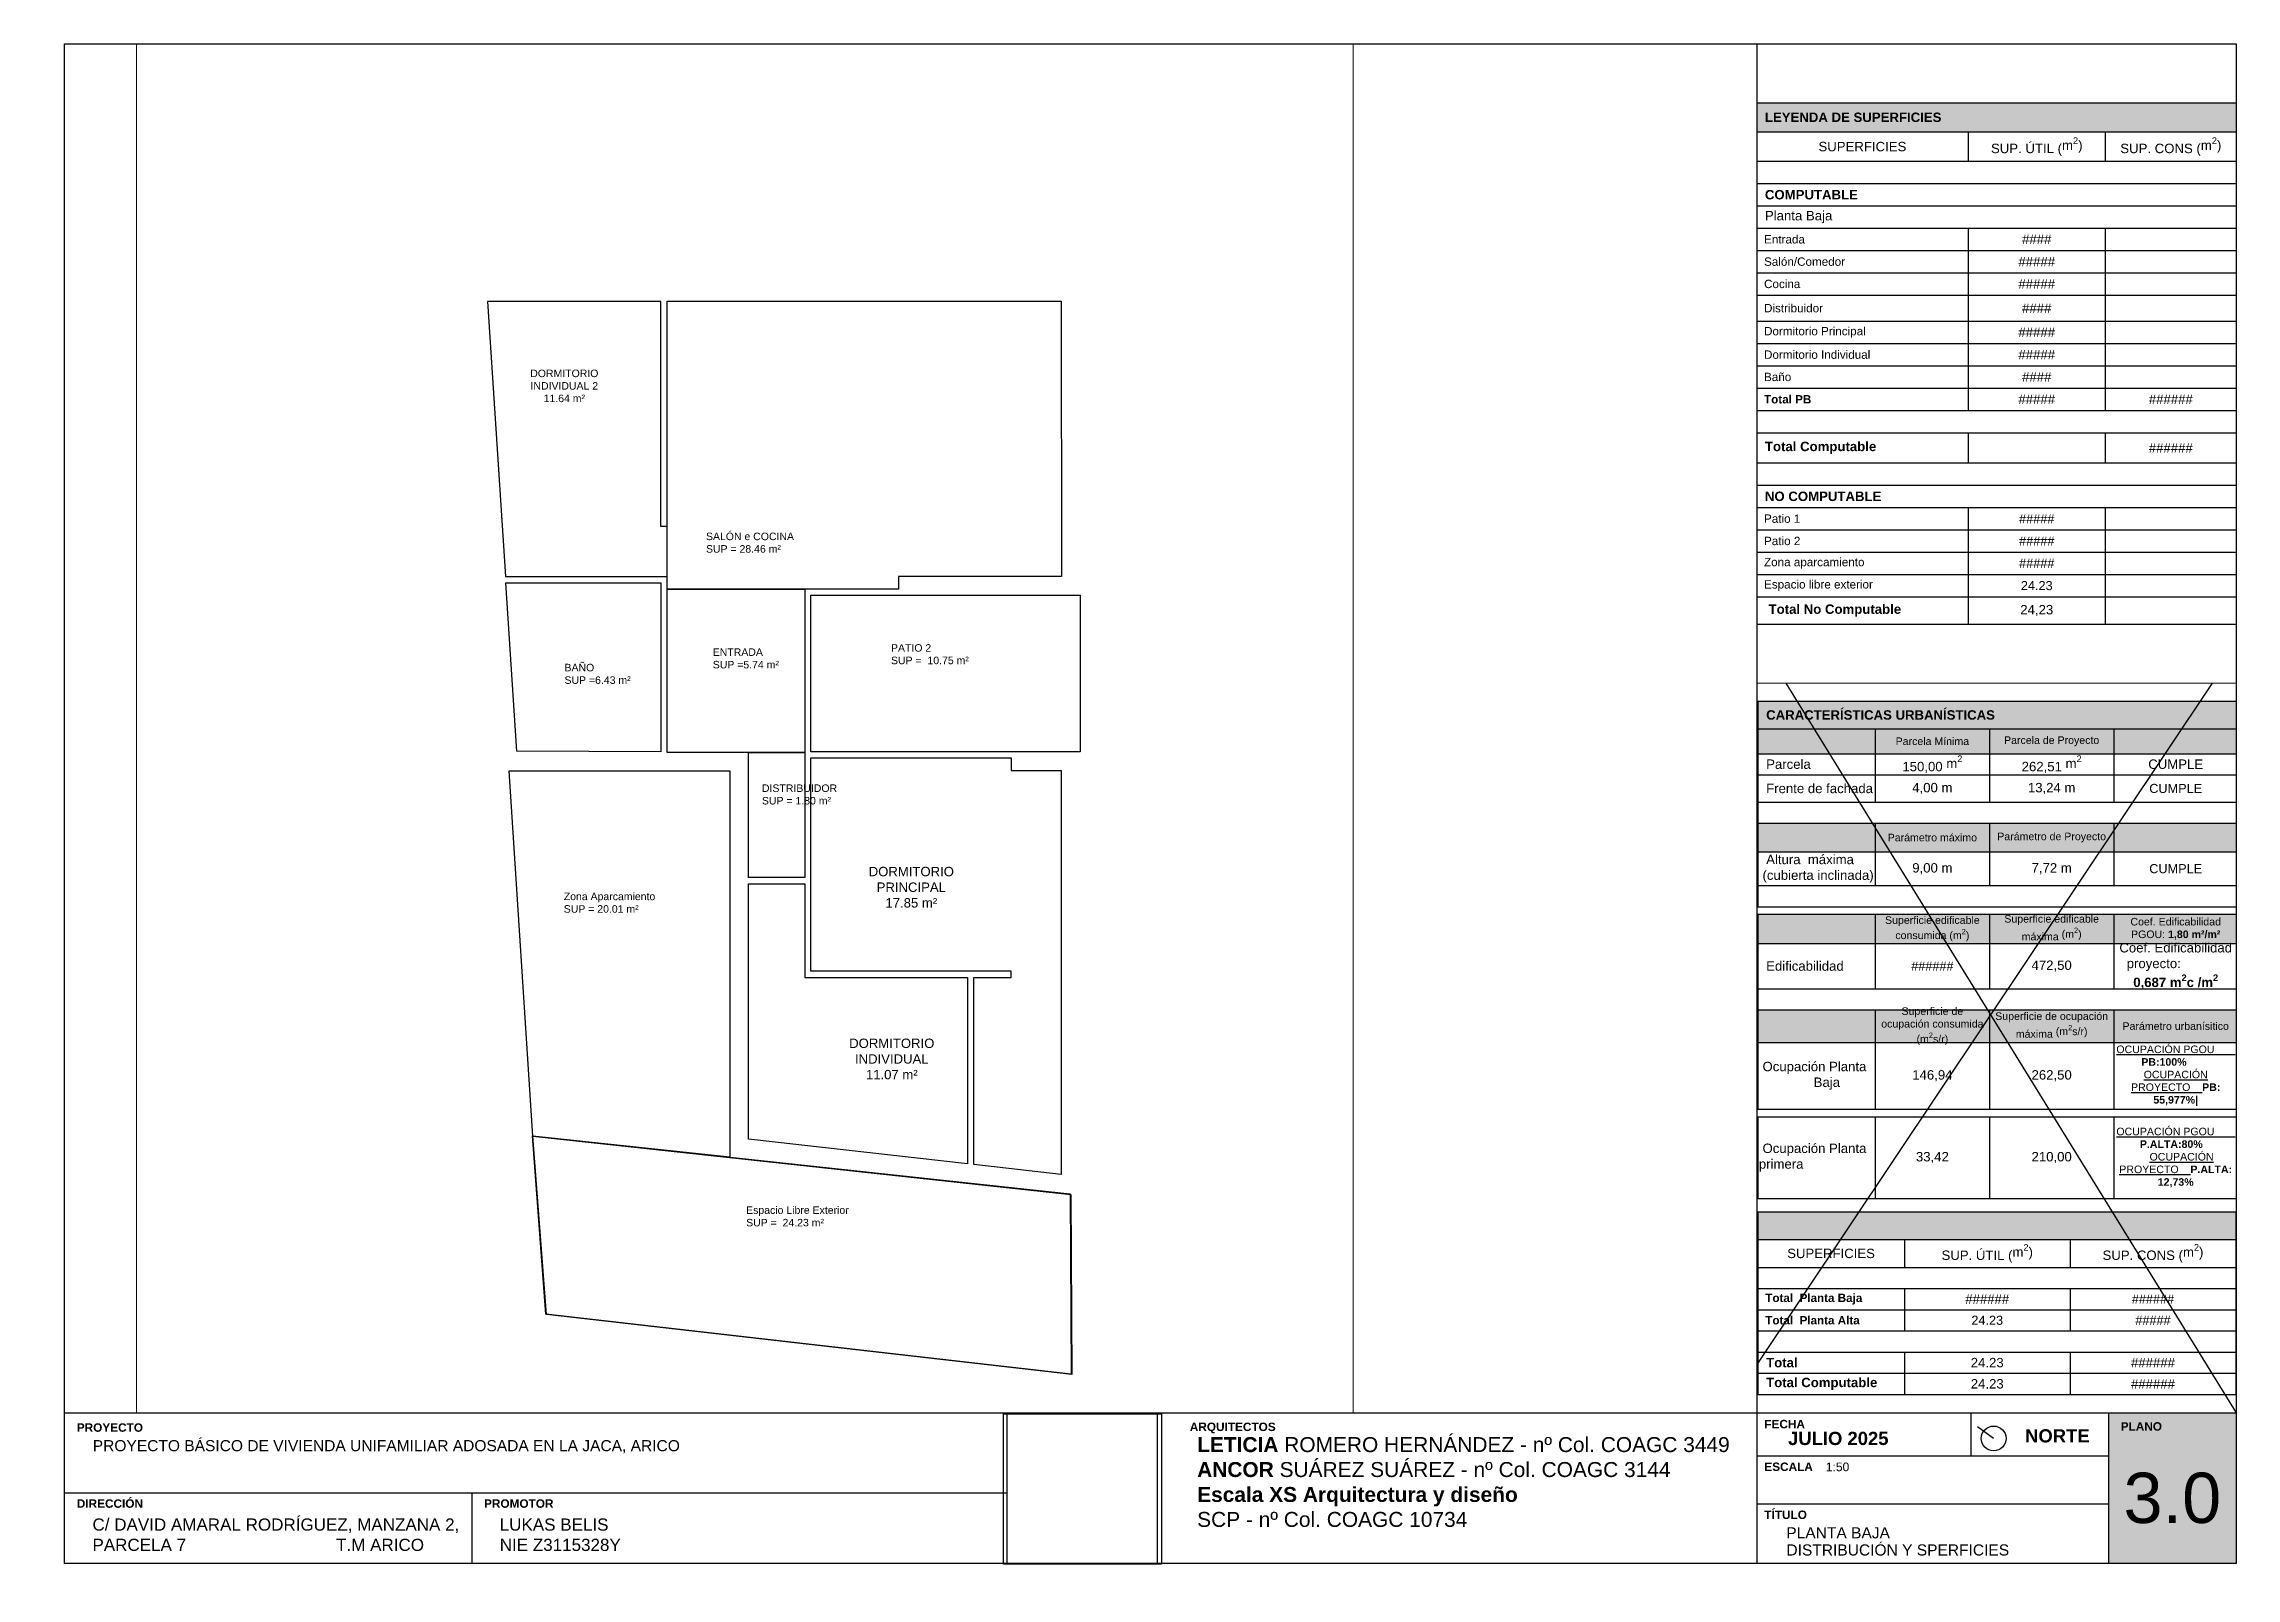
# Paper-space layout 'PB_SUP' of a CAD drawing. Header units: metres, sheet in millimetres. Extents: x 0 to 414, y 1 to 291.
# The model-space entities are those that its viewports show. They can reach past a viewport. Long polylines and large blocks are cut down to what shows.
import ezdxf
from ezdxf.enums import TextEntityAlignment as Align

# ---------------------------------------------------------------- set-up
doc = ezdxf.new("R2010")
doc.units = ezdxf.units.M
doc.header["$XCLIPFRAME"] = 2
doc.linetypes.add('CONTINUA', pattern=[0])
doc.layers.add('01Sup. útiles', color=3, linetype='Continuous', true_color=0x00ff00, plot=False)
for name, color, linetype in [('01Texto', 4, 'Continuous'), ('01Texto 2 - útiles', 220, 'Continuous'), ('04Presentacion', 7, 'Continuous'), ('04Ventana Presentación', 250, 'Continuous')]:
    doc.layers.add(name, color=color, linetype=linetype)
for name, color, linetype, true_color in [('04Ventanas presentación', 7, 'Continuous', 0xffffff), ('PDF2_Rellenos sólidos', 7, 'Continuous', 0xffffff), ('PDF_Rellenos sólidos', 7, 'Continuous', 0xffffff)]:
    doc.layers.add(name, color=color, linetype=linetype, true_color=true_color)
doc.styles.add('ARIAL', font='arial.ttf')
doc.styles.add('BankGothic', font='bgothl.ttf')
doc.styles.get("Standard").update_dxf_attribs({"font": 'arial.ttf'})
picture_1 = doc.add_image_def('image1.png', size_in_pixel=(401, 382))

# ---------------------------------------------------------------- blocks, each defined once
blk = doc.blocks.new('_caratula hostel')
at = {"layer": '04Presentacion', "ltscale": 0.1}
h = blk.add_hatch(color=252, dxfattribs=at)
h.dxf.hatch_style = 1
h.paths.add_polyline_path([(414.1749168296822, 32.601640524066), (390.0840465432291, 32.601640524066), (390.0840465432293, 4.212580727186718), (414.1749168296822, 4.212580727186718)])
for p, q in [((182.1665553406386, 4.212580727679719), (182.1665553406386, 32.60164052435364)), ((210.5556151117204, 4.212580727392008), (210.5556151117204, 32.60164052406594)), ((323.7607147602142, 4.212580727186718), (323.7607147602142, 32.60164052406597)), ((414.1749168296822, 27.15349867860901), (414.1749168296824, 27.15349867860906)), ((323.7607147602142, 15.46721632333608), (390.0840465432293, 15.46721632333608))]:
    blk.add_line(p, q, dxfattribs=at)
at = {"layer": '04Presentacion', "linetype": 'Continuous'}
blk.add_lwpolyline([(4.202156111771159, 4.212580727186718), (4.202156111771159, 291.1723210841374), (414.1749168296822, 291.1723210841374), (414.1749168296822, 4.212580727186718)], close=True, dxfattribs=at)
at = {"layer": '04Presentacion', "ltscale": 0.1}
for points in [[(414.1749168296822, 32.601640524066), (4.202156092971791, 32.60164052406587)], [(364.0722309973929, 32.60164052406599), (364.0722309973929, 24.53986588300006)], [(390.0840465432293, 32.601640524066), (390.0840465432293, 4.212580727186718)], [(323.7607147602142, 24.53986588300006), (390.0840465432291, 24.53986588300006)], [(4.202156111771159, 17.58935318729391), (182.1665553406386, 17.58935318729391)], [(81.09053294565432, 17.58935318729391), (81.09053294565432, 4.212580727186718)]]:
    blk.add_lwpolyline(points, dxfattribs=at)
at = {"layer": '04Presentacion', "attachment_point": 1, "style": 'BankGothic'}
for s, insert, char_height, width in [('{\\fArial|b1|i0|c0|p34;\\C8;PROYECTO}', (6.498056713914427, 30.69526151757721), 1.594487527470779, 92.2528338314138), ('{\\fArial|b1|i0|c0|p34;\\C8;ARQUITECTOS}', (216.6322591028146, 30.8279542040379), 1.594487527470779, 92.2528338314138), ('{\\fArial|b1|i0|c0|p34;\\C8;FECHA}', (325.0977942040066, 31.34927578360067), 1.594487527470779, 92.2528338314138), ('{\\fArial|b1|i0|c0|p34;JULIO 2025}', (329.5790971778827, 29.08832323191613), 2.491386761673093, 155.1989321101103), ('{\\fArial|b1|i0|c0|p34;NORTE}', (374.325707584106, 29.57366095026289), 2.491386761673093, 155.1989321101103), ('{\\fArial|b1|i0|c0|p34;\\C8;PLANO}', (392.3799471453726, 30.90591970770044), 1.594487527470779, 92.2528338314138), ('{\\fArial|b0|i0|c0|p34;PROYECTO BÁSICO DE VIVIENDA UNIFAMILIAR ADOSADA EN LA JACA, ARICO}', (9.516266306721352, 27.52649924525766), 2.1, 171.1158461030153), ('{\\fArial|b1|i0|c0|p34;LETICIA\\fArial|b0|i0|c0|p34; ROMERO HERNÁNDEZ - nº Col. COAGC 3449\\fArial|b1|i0|c0|p34;\\PANCOR\\fArial|b0|i0|c0|p34; SUÁREZ SUÁREZ - nº Col. COAGC 3144\\P\\fArial|b1|i0|c0|p34;Escala XS Arquitectura y diseño\\fArial|b0|i0|c0|p34; \\PSCP - nº Col. COAGC 10734}', (218.0161293021254, 28.0919758843009), 2.825079538880173, 102.7773827197645), ('{\\fArial|b1|i0|c0|p34;\\C8;ESCALA}', (325.0977942040067, 23.29308141823382), 1.594487527470779, 92.2528338314138), ('{\\fArial|b1|i0|c0|p34;\\C8;DIRECCIÓN}', (6.49805671391446, 16.34256872224), 1.594487527470779, 92.2528338314138), ('{\\fArial|b0|i0|c0|p34;C/ DAVID AMARAL RODRÍGUEZ, MANZANA 2, PARCELA 7^I^I^I^IT.M ARICO}', (9.454740801173294, 12.72818856944692), 2.299999999999999, 72.03325064714258), ('{\\fArial|b1|i0|c0|p34;\\C8;PROMOTOR}', (83.38643355931896, 16.34256872224), 1.594487527470779, 92.2528338314138), ('{\\fArial|b0|i0|c0|p34;LUKAS BELIS\\PNIE Z3115328Y}', (86.34311763505644, 12.72818856944684), 2.299999999999999, 72.03325064714258), ('{\\fArial|b1|i0|c0|p34;\\C8;TÍTULO}', (325.0977942040067, 14.22043185856983), 1.594487527470779, 92.2528338314138)]:
    blk.add_mtext(s, dxfattribs=dict(at, insert=insert, char_height=char_height, width=width))
at = {"layer": '04Presentacion', "color": 252, "true_color": 0x939598, "style": 'ARIAL'}
blk.add_attdef('ESCALA', (336.7008910053264, 21.65806785816321), '', height=1.631071039444062, dxfattribs=at)
at = {"layer": '04Presentacion', "style": 'ARIAL'}
blk.add_attdef('LAMINA', text='', height=9.5, dxfattribs=at).set_placement((402.1294816864557, 11.87564876727992), align=Align.CENTER)
for tag, p in [('PLANTA', (329.2484716826496, 8.968635962129621)), ('PLANO', (329.2669092576834, 5.732480974009376))]:
    blk.add_attdef(tag, p, '', height=2.1, dxfattribs=at)
at = {"layer": '04Presentacion', "color": 7, "true_color": 0xffffff}
image = blk.add_image(picture_1, insert=(181.4856726645263, 4.089110263256921), size_in_units=(29.801081095159347, 28.38905979638621), dxfattribs=at)
image.set_boundary_path([(-0.5, -0.5), (400.4999999999999, 381.5)])
image.dxf.clipping = 0
blk = doc.blocks.new('*T66')
at = {"layer": '01Texto', "color": 0, "linetype": 'ByBlock', "lineweight": -2, "transparency": 16777216}
for p, q in [((0, 0), (6.339627355456411, 0)), ((0, 0), (0, -2.715873925242775)), ((6.339627355456411, 0), (6.339627355456411, -2.715873925242775)), ((0, -0.3664084965758647), (6.339627355456411, -0.3664084965758647)), ((1.549928332582428, -0.3664084965758647), (1.549928332582428, -1.334990001808186)), ((3.063029542327733, -0.3664084965758647), (3.063029542327733, -1.334990001808186)), ((4.701328448892478, -0.3664084965758647), (4.701328448892478, -1.334990001808186)), ((0, -0.6941173446138507), (6.339627355456411, -0.6941173446138507)), ((0, -0.972910212049328), (6.339627355456411, -0.972910212049328)), ((0, -1.334990001808186), (6.339627355456411, -1.334990001808186)), ((0, -1.613782869243657), (6.339627355456411, -1.613782869243657)), ((1.549928332582428, -1.613782869243657), (1.549928332582428, -2.437081057807301)), ((3.063029542327733, -1.613782869243657), (3.063029542327733, -2.437081057807301)), ((4.701328448892478, -1.613782869243657), (4.701328448892478, -2.437081057807301)), ((0, -1.990433192987175), (6.339627355456411, -1.990433192987175)), ((0, -2.437081057807301), (6.339627355456411, -2.437081057807301)), ((0, -2.715873925242775), (6.339627355456411, -2.715873925242775)), ((0, -2.815873925242772), (6.339627355456411, -2.815873925242772)), ((0, -2.815873925242772), (0, -5.389612939232733)), ((1.549928332582428, -2.815873925242772), (1.549928332582428, -3.800349604686612)), ((3.063029542327733, -2.815873925242772), (3.063029542327733, -3.800349604686612)), ((4.701328448892478, -2.815873925242772), (4.701328448892478, -3.800349604686612)), ((6.339627355456411, -2.815873925242772), (6.339627355456411, -5.389612939232733)), ((0, -3.199881041075528), (6.339627355456411, -3.199881041075528)), ((0, -3.800349604686612), (6.339627355456411, -3.800349604686612)), ((0, -4.079142472122086), (6.339627355456411, -4.079142472122086)), ((1.549928332582428, -4.079142472122086), (1.549928332582428, -5.389612939232733)), ((3.063029542327733, -4.079142472122086), (3.063029542327733, -5.389612939232733)), ((4.701328448892478, -4.079142472122086), (4.701328448892478, -5.389612939232733)), ((0, -4.508607445297869), (6.339627355456411, -4.508607445297869)), ((0, -5.389612939232733), (6.339627355456411, -5.389612939232733)), ((0, -5.489612939232735), (6.339627355456411, -5.489612939232735)), ((0, -5.489612939232735), (0, -6.569860781047591)), ((1.549928332582428, -5.489612939232735), (1.549928332582428, -6.569860781047591)), ((3.063029542327733, -5.489612939232735), (3.063029542327733, -6.569860781047591)), ((4.701328448892478, -5.489612939232735), (4.701328448892478, -6.569860781047591)), ((6.339627355456411, -5.489612939232735), (6.339627355456411, -6.569860781047591)), ((0, -6.569860781047591), (6.339627355456411, -6.569860781047591))]:
    blk.add_line(p, q, dxfattribs=at)
at = {"layer": '01Texto', "color": 254, "true_color": 0xe8e8e8, "transparency": 16777216}
for points in [[(0, 0), (0, -0.3664084965758647), (6.339627355456411, 0), (6.339627355456411, -0.3664084965758647)], [(0, -0.3664084965758647), (0, -0.6941173446138507), (1.549928332582428, -0.3664084965758647), (1.549928332582428, -0.6941173446138507)], [(1.549928332582428, -0.3664084965758647), (1.549928332582428, -0.6941173446138507), (3.063029542327733, -0.3664084965758647), (3.063029542327733, -0.6941173446138507)], [(3.063029542327733, -0.3664084965758647), (3.063029542327733, -0.6941173446138507), (4.701328448892478, -0.3664084965758647), (4.701328448892478, -0.6941173446138507)], [(4.701328448892478, -0.3664084965758647), (4.701328448892478, -0.6941173446138507), (6.339627355456411, -0.3664084965758647), (6.339627355456411, -0.6941173446138507)], [(0, -1.613782869243657), (0, -1.990433192987175), (1.549928332582428, -1.613782869243657), (1.549928332582428, -1.990433192987175)], [(1.549928332582428, -1.613782869243657), (1.549928332582428, -1.990433192987175), (3.063029542327733, -1.613782869243657), (3.063029542327733, -1.990433192987175)], [(3.063029542327733, -1.613782869243657), (3.063029542327733, -1.990433192987175), (4.701328448892478, -1.613782869243657), (4.701328448892478, -1.990433192987175)], [(4.701328448892478, -1.613782869243657), (4.701328448892478, -1.990433192987175), (6.339627355456411, -1.613782869243657), (6.339627355456411, -1.990433192987175)], [(0, -2.815873925242772), (0, -3.199881041075528), (1.549928332582428, -2.815873925242772), (1.549928332582428, -3.199881041075528)], [(1.549928332582428, -2.815873925242772), (1.549928332582428, -3.199881041075528), (3.063029542327733, -2.815873925242772), (3.063029542327733, -3.199881041075528)], [(3.063029542327733, -2.815873925242772), (3.063029542327733, -3.199881041075528), (4.701328448892478, -2.815873925242772), (4.701328448892478, -3.199881041075528)], [(4.701328448892478, -2.815873925242772), (4.701328448892478, -3.199881041075528), (6.339627355456411, -2.815873925242772), (6.339627355456411, -3.199881041075528)], [(0, -4.079142472122086), (0, -4.508607445297869), (1.549928332582428, -4.079142472122086), (1.549928332582428, -4.508607445297869)], [(1.549928332582428, -4.079142472122086), (1.549928332582428, -4.508607445297869), (3.063029542327733, -4.079142472122086), (3.063029542327733, -4.508607445297869)], [(3.063029542327733, -4.079142472122086), (3.063029542327733, -4.508607445297869), (4.701328448892478, -4.079142472122086), (4.701328448892478, -4.508607445297869)], [(4.701328448892478, -4.079142472122086), (4.701328448892478, -4.508607445297869), (6.339627355456411, -4.079142472122086), (6.339627355456411, -4.508607445297869)]]:
    blk.add_solid(points, dxfattribs=at)
at = {"layer": '01Texto', "color": 0, "transparency": 16777216}
for s, insert, char_height, width, attachment_point in [('{\\fArial|b1|i0|c0|p34;\\C256;\\c0;  CARACTERÍSTICAS URBANÍSTICAS}', (0.0146387178632956, -0.1832042482879359), 0.1244, 6.310349919729822, 4), ('CUMPLE', (5.520477902174445, -0.8335137783315857), 0.1244, 1.609021470837345, 5), ('CUMPLE', (5.520477902174445, -1.153950106928753), 0.12, 1.609021470837345, 5), ('CUMPLE', (5.520477902174445, -2.21375712539724), 0.12, 1.609021470837345, 5), ('######', (2.306478937455082, -3.500115322881072), 0.12, 1.483823774018716, 5), ('{\\LOCUPACIÓN PGOU}               {\\fArial|b1|i0|c0|p34;  PB:100%                 \\fArial|b0|i0|c0|p34;\\LOCUPACIÓN PROYECTO\\fArial|b1|i0|c0|p34;\\l    PB: 55,977%| }', (5.520477902174445, -4.949110192265301), 0.1, 1.609021470837345, 5)]:
    blk.add_mtext(s, dxfattribs=dict(at, insert=insert, char_height=char_height, width=width, attachment_point=attachment_point))
at = {"layer": '01Texto', "color": 0, "transparency": 16777216, "style": 'ARIAL'}
for s, insert, char_height, width, attachment_point in [('Parcela Mínima ', (2.306478937455082, -0.5302629205948506), 0.1, 1.483823774018716, 5), ('\\A1;Parcela de Proyecto  ', (3.882178995610107, -0.5302629205948506), 0.1, 1.609021470838157, 5), ('  Parcela', (0.0146387178632956, -0.8335137783315857), 0.1244291018380003, 1.520650896855839, 4), ('150,00 {\\A1;m\\H0.7x;\\S2^ ;}', (2.306478937455082, -0.8335137783315857), 0.1244291018380003, 1.483823774018716, 5), ('262,51 {\\A1;m\\H0.7x;\\S2^ ;}', (3.882178995610107, -0.8335137783315857), 0.1244291018380003, 1.609021470838157, 5), ('  Frente de fachada', (0.0146387178632956, -1.153950106928753), 0.1244291018380003, 1.520650896855839, 4), ('4,00 m', (2.306478937455082, -1.153950106928753), 0.1244291018380003, 1.483823774018716, 5), ('13,24 m', (3.882178995610107, -1.153950106928753), 0.1244291018380003, 1.609021470838157, 5), ('Parámetro de Proyecto', (3.882178995610107, -1.802108031115416), 0.1, 1.609021470838157, 5), ('  Altura  máxima       (cubierta inclinada)', (0.0146387178632956, -2.21375712539724), 0.1244291018380003, 1.520650896855839, 4), ('Parámetro máximo', (2.306478937455082, -1.802108031115416), 0.1, 1.483823774018716, 5), ('9,00 m', (2.306478937455082, -2.21375712539724), 0.1244291018380003, 1.483823774018716, 5), ('7,72 m', (3.882178995610107, -2.21375712539724), 0.1244291018380003, 1.609021470838157, 5), ('\\A1;Superficie edificable consumida (m{\\H0.7x;\\S2^ ;})', (2.306478937455082, -3.007877483159152), 0.1, 1.483823774018716, 5), ('Superficie edificable máxima {\\A1;(m\\H0.7x;\\S2^ ;\\H1.42857x;)}', (3.882178995610107, -3.007877483159152), 0.1, 1.609021470838157, 5), ('Coef. Edificabilidad PGOU: {\\fArial|b1|i0|c0|p34;1,80 m²/m²}', (5.520477902174445, -3.007877483159152), 0.1, 1.609021470837345, 5), ('  Edificabilidad', (0.0146387178632956, -3.500115322881072), 0.1244291018380003, 1.520650896855839, 4), ('472,50', (3.882178995610107, -3.500115322881072), 0.1244291018380003, 1.609021470838157, 5), ('\\A1;Coef. Edificabilidad proyecto:             {\\fArial|b1|i0|c0|p34;0,687 m\\H0.7x;\\S2^ ;\\H1.42857x;c /m\\H0.7x;\\S2^ ;\\H1.42857x; }', (5.520477902174445, -3.500115322881072), 0.1244291018380003, 1.609021470837345, 5), ('Superficie de ocupación consumida {\\A1;(m\\H0.7x;\\S2^ ;\\H1.42857x;s/r)}', (2.306478937455082, -4.293874958709977), 0.1, 1.483823774018716, 5), ('Superficie de ocupación máxima {\\A1;(m\\H0.7x;\\S2^ ;\\H1.42857x;s/r\\H1x;)}', (3.882178995610107, -4.293874958709977), 0.1, 1.609021470838157, 5), ('Parámetro urbanísitico ', (5.520477902174445, -4.293874958709977), 0.1, 1.609021470837345, 5), (' Ocupación Planta                  Baja', (0.0146387178632956, -4.949110192265301), 0.1244291018380003, 1.520650896855839, 4), ('146,94', (2.306478937455082, -4.949110192265301), 0.1244291018380003, 1.483823774018716, 5), ('262,50', (3.882178995610107, -4.949110192265301), 0.1244291018380003, 1.609021470838157, 5), ('{\\LOCUPACIÓN PGOU}               {\\fArial|b1|i0|c0|p34;  P.ALTA:80%                 \\fArial|b0|i0|c0|p34;\\LOCUPACIÓN PROYECTO\\fArial|b1|i0|c0|p34;\\l    P.ALTA: 12,73% }', (5.520477902174445, -6.029736860140165), 0.1, 1.609021470837345, 5), (' Ocupación Planta   primera', (0.0146387178632956, -6.029736860140165), 0.1244291018380003, 1.520650896855839, 4), ('33,42', (2.306478937455082, -6.029736860140165), 0.1244291018380003, 1.483823774018716, 5), ('210,00', (3.882178995610107, -6.029736860140165), 0.1244291018380003, 1.609021470838157, 5)]:
    blk.add_mtext(s, dxfattribs=dict(at, insert=insert, char_height=char_height, width=width, attachment_point=attachment_point))
blk = doc.blocks.new('*T67')
at = {"layer": '01Texto', "color": 0, "linetype": 'ByBlock', "lineweight": -2, "transparency": 16777216}
for p, q in [((0, 0), (6.327395341091236, 0)), ((0, 0), (0, -6.877582819234117)), ((6.327395341091236, 0), (6.327395341091236, -6.877582819234117)), ((0, -0.3862492958614538), (6.327395341091236, -0.3862492958614538)), ((2.792680737692776, -0.3862492958614538), (2.792680737692776, -0.7724985917229077)), ((4.597024075460169, -0.3862492958614538), (4.597024075460169, -0.7724985917229077)), ((0, -0.7724985917229077), (6.327395341091236, -0.7724985917229077)), ((0, -1.06665074324372), (6.327395341091236, -1.06665074324372)), ((0, -1.360802894764532), (6.327395341091236, -1.360802894764532)), ((0, -1.654955046285344), (6.327395341091236, -1.654955046285344)), ((2.792680737692776, -1.654955046285344), (2.792680737692776, -4.057891908938476)), ((4.597024075460169, -1.654955046285344), (4.597024075460169, -4.057891908938476)), ((0, -1.949107197806142), (6.327395341091236, -1.949107197806142)), ((0, -2.24325934932694), (6.327395341091236, -2.24325934932694)), ((0, -2.537411500847738), (6.327395341091236, -2.537411500847738)), ((0, -2.881283302855287), (6.327395341091236, -2.881283302855287)), ((0, -3.175435454376085), (6.327395341091236, -3.175435454376085)), ((0, -3.469587605896883), (6.327395341091236, -3.469587605896883)), ((0, -3.763739757417681), (6.327395341091236, -3.763739757417681)), ((0, -4.057891908938476), (6.327395341091236, -4.057891908938476)), ((0, -4.35204406045927), (6.327395341091236, -4.35204406045927)), ((2.792680737692776, -4.35204406045927), (2.792680737692776, -4.74954449764597)), ((4.597024075460169, -4.35204406045927), (4.597024075460169, -4.74954449764597)), ((0, -4.74954449764597), (6.327395341091236, -4.74954449764597)), ((0, -5.043696649166765), (6.327395341091236, -5.043696649166765)), ((0, -5.337848800687559), (6.327395341091236, -5.337848800687559)), ((2.792680737692776, -5.337848800687559), (2.792680737692776, -6.877582819234117)), ((4.597024075460169, -5.337848800687559), (4.597024075460169, -6.877582819234117)), ((0, -5.632000952208354), (6.327395341091236, -5.632000952208354)), ((0, -5.926153103729149), (6.327395341091236, -5.926153103729149)), ((0, -6.220305255249943), (6.327395341091236, -6.220305255249943)), ((0, -6.514457406770738), (6.327395341091236, -6.514457406770738)), ((0, -6.877582819234117), (6.327395341091236, -6.877582819234117))]:
    blk.add_line(p, q, dxfattribs=at)
at = {"layer": '01Texto', "color": 254, "true_color": 0xe8e8e8, "transparency": 16777216}
blk.add_solid([(0, 0), (0, -0.3862492958614538), (6.327395341091232, 0), (6.327395341091232, -0.3862492958614538)], dxfattribs=at)
at = {"layer": '01Texto', "color": 0, "transparency": 16777216, "style": 'ARIAL'}
for s, insert, char_height, width, attachment_point in [('{\\fArial|b1|i0|c0|p34;  \\C256;\\c0;LEYENDA DE SUPERFICIES}', (0.0146387178632921, -0.1931246479307305), 0.1244291018380003, 6.298117905364644, 4), ('SUPERFICIES', (1.396340368846381, -0.5793739437921773), 0.1244291018380003, 2.763403301966187, 5), ('SUP. ÚTIL ({\\A1;m\\H0.7x;\\S2^ ;\\H1.42857x;)}', (3.694852406576472, -0.5793739437921773), 0.1244291018380003, 1.775065902040801, 5), ('SUP. CONS ({\\A1;m\\H0.7x;\\S2^ ;\\H1.42857x;)}', (5.4622097082757, -0.5793739437921773), 0.1244291018380003, 1.701093829904479, 5), ('{\\fArial|b1|i0|c0|p34;  COMPUTABLE}', (0.0146387178632921, -1.213726819004122), 0.1244291018380003, 6.298117905364644, 4), ('  Planta Baja', (0.0146387178632921, -1.507878970524934), 0.1244291018380003, 6.298117905364644, 4), ('  Entrada', (0.0146387178632921, -1.80203112204574), 0.11, 2.763403301966187, 4), ('####', (3.694852406576472, -1.80203112204574), 0.1244291018380003, 1.775065902040801, 5), ('  Salón/Comedor', (0.0146387178632921, -2.096183273566538), 0.11, 2.763403301966187, 4), ('#####', (3.694852406576472, -2.096183273566538), 0.1244291018380003, 1.775065902040801, 5), ('  Cocina', (0.0146387178632921, -2.390335425087336), 0.11, 2.763403301966187, 4), ('#####', (3.694852406576472, -2.390335425087336), 0.1244291018380003, 1.775065902040801, 5), ('  Distribuidor', (0.0146387178632921, -2.709347401851509), 0.11, 2.763403301966187, 4), ('####', (3.694852406576472, -2.709347401851509), 0.1244291018380003, 1.775065902040801, 5), ('  Dormitorio Principal ', (0.0146387178632921, -3.028359378615682), 0.11, 2.763403301966187, 4), ('#####', (3.694852406576472, -3.028359378615682), 0.1244291018380003, 1.775065902040801, 5), ('  Dormitorio Individual ', (0.0146387178632921, -3.32251153013648), 0.11, 2.763403301966187, 4), ('#####', (3.694852406576472, -3.32251153013648), 0.1244291018380003, 1.775065902040801, 5), ('  Baño ', (0.0146387178632921, -3.616663681657279), 0.11, 2.763403301966187, 4), ('####', (3.694852406576472, -3.616663681657279), 0.1244291018380003, 1.775065902040801, 5), ('{\\fArial|b1|i0|c0|p34;  Total PB  }', (0.0146387178632921, -3.910815833178077), 0.11, 2.763403301966187, 4), ('#####', (3.694852406576472, -3.910815833178077), 0.1244291018380003, 1.775065902040801, 5), ('######', (5.4622097082757, -3.910815833178077), 0.1244291018380003, 1.701093829904479, 5), ('{\\fArial|b1|i0|c0|p34;  Total Computable}', (0.0146387178632921, -4.550794279052624), 0.1244291018380003, 2.763403301966187, 4), ('######', (5.4622097082757, -4.550794279052624), 0.1244291018380003, 1.701093829904479, 5), ('{\\fArial|b1|i0|c0|p34;  NO COMPUTABLE}', (0.0146387178632921, -5.190772724927164), 0.1244291018380003, 6.298117905364644, 4), ('  Patio 1', (0.0146387178632921, -5.484924876447959), 0.11, 2.763403301966187, 4), ('  Patio 2', (0.0146387178632921, -5.779077027968753), 0.11, 2.763403301966187, 4), ('  Zona aparcamiento', (0.0146387178632921, -6.073229179489548), 0.11, 2.763403301966187, 4), ('  Espacio libre exterior', (0.0146387178632921, -6.367381331010342), 0.11, 2.763403301966187, 4), ('   {\\fArial|b1|i0|c0|p34;Total No Computable}', (0.0146387178632921, -6.696020113002429), 0.1244291018380003, 2.763403301966187, 4), ('24,23', (3.694852406576472, -6.696020113002429), 0.1244291018380003, 1.775065902040801, 5)]:
    blk.add_mtext(s, dxfattribs=dict(at, insert=insert, char_height=char_height, width=width, attachment_point=attachment_point))
at = {"layer": '01Texto', "color": 0, "transparency": 16777216, "char_height": 0.12, "width": 1.775065902040801, "attachment_point": 5}
for s, insert in [('#####', (3.694852406576472, -5.484924876447959)), ('#####', (3.694852406576472, -5.779077027968753)), ('#####', (3.694852406576472, -6.073229179489548)), ('24.23', (3.694852406576472, -6.367381331010342))]:
    blk.add_mtext(s, dxfattribs=dict(at, insert=insert))
blk = doc.blocks.new('*T68')
at = {"layer": '01Texto', "color": 0, "linetype": 'ByBlock', "lineweight": -2, "transparency": 16777216}
for p, q in [((0, 0), (6.315041058179613, 0)), ((0, 0), (0, -2.413939179400784)), ((6.315041058179613, 0), (6.315041058179613, -2.413939179400784)), ((0, -0.3674541192803886), (6.315041058179613, -0.3674541192803886)), ((1.93648482879993, -0.3674541192803886), (1.93648482879993, -0.7349082385607772)), ((4.125762943490176, -0.3674541192803886), (4.125762943490176, -0.7349082385607772)), ((0, -0.7349082385607772), (6.315041058179613, -0.7349082385607772)), ((0, -1.014746728700785), (6.315041058179613, -1.014746728700785)), ((1.93648482879993, -1.014746728700785), (1.93648482879993, -1.574423708980773)), ((4.125762943490176, -1.014746728700785), (4.125762943490176, -1.574423708980773)), ((0, -1.294585218840779), (6.315041058179613, -1.294585218840779)), ((0, -1.574423708980773), (6.315041058179613, -1.574423708980773)), ((0, -1.854262199120782), (6.315041058179613, -1.854262199120782)), ((1.93648482879993, -1.854262199120782), (1.93648482879993, -2.413939179400784)), ((4.125762943490176, -1.854262199120782), (4.125762943490176, -2.413939179400784)), ((0, -2.13410068926079), (6.315041058179613, -2.13410068926079)), ((0, -2.413939179400784), (6.315041058179613, -2.413939179400784))]:
    blk.add_line(p, q, dxfattribs=at)
at = {"layer": '01Texto', "color": 254, "true_color": 0xe8e8e8, "transparency": 16777216}
blk.add_solid([(0, 0), (0, -0.3674541192803886), (6.315041058179613, 0), (6.315041058179613, -0.3674541192803886)], dxfattribs=at)
at = {"layer": '01Texto', "color": 0, "transparency": 16777216, "style": 'ARIAL'}
for s, insert, char_height, width, attachment_point in [('SUPERFICIES', (0.9682424143999668, -0.5511811789205865), 0.1244291018380003, 1.907207393073342, 5), ('SUP. ÚTIL ({\\A1;m\\H0.7x;\\S2^ ;\\H1.42857x;)}', (3.031123886145056, -0.5511811789205865), 0.1244291018380003, 2.16000067896366, 5), ('SUP. CONS ({\\A1;m\\H0.7x;\\S2^ ;\\H1.42857x;)}', (5.220402000834894, -0.5511811789205865), 0.1244291018380003, 2.160000678962847, 5), ('{\\fArial|b1|i0|c0|p34;  Total  Planta Baja}', (0.0146387178632956, -1.154665973770782), 0.11, 1.907207393073342, 4), ('{\\fArial|b1|i0|c0|p34;  Total  Planta Alta}', (0.0146387178632956, -1.434504463910776), 0.11, 1.907207393073342, 4), (' {\\fArial|b1|i0|c0|p34; Total   }', (0.0146387178632956, -1.994181444190786), 0.1244291018380003, 1.907207393073342, 4), ('{\\fArial|b1|i0|c0|p34;  Total Computable}', (0.0146387178632956, -2.274019934330787), 0.1244291018380003, 1.907207393073342, 4)]:
    blk.add_mtext(s, dxfattribs=dict(at, insert=insert, char_height=char_height, width=width, attachment_point=attachment_point))
at = {"layer": '01Texto', "color": 0, "transparency": 16777216, "attachment_point": 5}
for s, insert, char_height, width in [('######', (3.031123886145056, -1.154665973770782), 0.1244, 2.16000067896366), ('######', (5.220402000834894, -1.154665973770782), 0.12, 2.160000678962847), ('24.23', (3.031123886145056, -1.434504463910776), 0.12, 2.16000067896366), ('#####', (5.220402000834894, -1.434504463910776), 0.12, 2.160000678962847), ('24.23', (3.031123886145056, -1.994181444190786), 0.1244, 2.16000067896366), ('######', (5.220402000834894, -1.994181444190786), 0.1244, 2.160000678962847), ('24.23', (3.031123886145056, -2.274019934330787), 0.1244, 2.16000067896366), ('######', (5.220402000834894, -2.274019934330787), 0.1244, 2.160000678962847)]:
    blk.add_mtext(s, dxfattribs=dict(at, insert=insert, char_height=char_height, width=width))
blk = doc.blocks.new('*T862')
at = {"layer": '01Texto', "color": 0, "linetype": 'ByBlock', "lineweight": -2, "transparency": 16777216}
for p, q in [((0, 0), (6.339627355456411, 0)), ((0, 0), (0, -2.57373901398996)), ((1.549928332582428, 0), (1.549928332582428, -0.9844756794438396)), ((3.063029542327733, 0), (3.063029542327733, -0.9844756794438396)), ((4.701328448892478, 0), (4.701328448892478, -0.9844756794438396)), ((6.339627355456411, 0), (6.339627355456411, -2.57373901398996)), ((0, -0.3840071158327554), (6.339627355456411, -0.3840071158327554)), ((0, -0.9844756794438396), (6.339627355456411, -0.9844756794438396)), ((0, -1.263268546879313), (6.339627355456411, -1.263268546879313)), ((1.549928332582428, -1.263268546879313), (1.549928332582428, -2.57373901398996)), ((3.063029542327733, -1.263268546879313), (3.063029542327733, -2.57373901398996)), ((4.701328448892478, -1.263268546879313), (4.701328448892478, -2.57373901398996)), ((0, -1.692733520055096), (6.339627355456411, -1.692733520055096)), ((0, -2.57373901398996), (6.339627355456411, -2.57373901398996))]:
    blk.add_line(p, q, dxfattribs=at)
at = {"layer": '01Texto', "color": 254, "true_color": 0xe8e8e8, "transparency": 16777216}
for points in [[(0, 0), (0, -0.3840071158327554), (1.549928332582428, 0), (1.549928332582428, -0.3840071158327554)], [(1.549928332582428, 0), (1.549928332582428, -0.3840071158327554), (3.063029542327733, 0), (3.063029542327733, -0.3840071158327554)], [(3.063029542327733, 0), (3.063029542327733, -0.3840071158327554), (4.701328448892478, 0), (4.701328448892478, -0.3840071158327554)], [(4.701328448892478, 0), (4.701328448892478, -0.3840071158327554), (6.339627355456411, 0), (6.339627355456411, -0.3840071158327554)], [(0, -1.263268546879313), (0, -1.692733520055096), (1.549928332582428, -1.263268546879313), (1.549928332582428, -1.692733520055096)], [(1.549928332582428, -1.263268546879313), (1.549928332582428, -1.692733520055096), (3.063029542327733, -1.263268546879313), (3.063029542327733, -1.692733520055096)], [(3.063029542327733, -1.263268546879313), (3.063029542327733, -1.692733520055096), (4.701328448892478, -1.263268546879313), (4.701328448892478, -1.692733520055096)], [(4.701328448892478, -1.263268546879313), (4.701328448892478, -1.692733520055096), (6.339627355456411, -1.263268546879313), (6.339627355456411, -1.692733520055096)]]:
    blk.add_solid(points, dxfattribs=at)
at = {"layer": '01Texto', "color": 0, "transparency": 16777216, "style": 'ARIAL'}
for s, insert, char_height, width, attachment_point in [('\\A1;Superficie edificable consumida (m{\\H0.7x;\\S2^ ;})', (2.306478937455082, -0.1920035579163794), 0.1, 1.483823774018716, 5), ('Superficie edificable máxima {\\A1;(m\\H0.7x;\\S2^ ;\\H1.42857x;)}', (3.882178995610107, -0.1920035579163794), 0.1, 1.609021470838157, 5), ('Coef. Edificabilidad PGOU: {\\fArial|b1|i0|c0|p34;1,80 m²/m²}', (5.520477902174445, -0.1920035579163794), 0.1, 1.609021470837345, 5), ('\\A1;Coef. Edificabilidad proyecto:             {\\fArial|b1|i0|c0|p34;0,687 m\\H0.7x;\\S2^ ;\\H1.42857x;c /m\\H0.7x;\\S2^ ;\\H1.42857x; }', (5.520477902174445, -0.6842413976382993), 0.1244291018380003, 1.609021470837345, 5), ('  Edificabilidad', (0.0146387178632956, -0.6842413976382993), 0.1244291018380003, 1.520650896855839, 4), ('472,50', (3.882178995610107, -0.6842413976382993), 0.1244291018380003, 1.609021470838157, 5), ('Superficie de ocupación consumida {\\A1;(m\\H0.7x;\\S2^ ;\\H1.42857x;s/r)}', (2.306478937455082, -1.478001033467208), 0.1, 1.483823774018716, 5), ('Superficie de ocupación máxima {\\A1;(m\\H0.7x;\\S2^ ;\\H1.42857x;s/r\\H1x;)}', (3.882178995610107, -1.478001033467208), 0.1, 1.609021470838157, 5), ('Parámetro urbanísitico ', (5.520477902174445, -1.478001033467208), 0.1, 1.609021470837345, 5), (' Ocupación Planta                  Baja', (0.0146387178632956, -2.133236267022532), 0.1244291018380003, 1.520650896855839, 4), ('146,94', (2.306478937455082, -2.133236267022532), 0.1244291018380003, 1.483823774018716, 5), ('262,50', (3.882178995610107, -2.133236267022532), 0.1244291018380003, 1.609021470838157, 5)]:
    blk.add_mtext(s, dxfattribs=dict(at, insert=insert, char_height=char_height, width=width, attachment_point=attachment_point))
at = {"layer": '01Texto', "color": 0, "transparency": 16777216, "attachment_point": 5}
for s, insert, char_height, width in [('######', (2.306478937455082, -0.6842413976382993), 0.12, 1.483823774018716), ('{\\LOCUPACIÓN PGOU}               {\\fArial|b1|i0|c0|p34;  PB:100%                 \\fArial|b0|i0|c0|p34;\\LOCUPACIÓN PROYECTO\\fArial|b1|i0|c0|p34;\\l    PB: 55,977%| }', (5.520477902174445, -2.133236267022532), 0.1, 1.609021470837345)]:
    blk.add_mtext(s, dxfattribs=dict(at, insert=insert, char_height=char_height, width=width))
blk = doc.blocks.new('*T863')
at = {"layer": '01Texto', "color": 0, "linetype": 'ByBlock', "lineweight": -2, "transparency": 16777216}
for p, q in [((0, 0), (6.339627355456411, 0)), ((0, 0), (0, -1.080247841814856)), ((1.549928332582428, 0), (1.549928332582428, -1.080247841814856)), ((3.063029542327733, 0), (3.063029542327733, -1.080247841814856)), ((4.701328448892478, 0), (4.701328448892478, -1.080247841814856)), ((6.339627355456411, 0), (6.339627355456411, -1.080247841814856)), ((0, -1.080247841814856), (6.339627355456411, -1.080247841814856))]:
    blk.add_line(p, q, dxfattribs=at)
at = {"layer": '01Texto', "color": 0, "transparency": 16777216, "style": 'ARIAL'}
for s, insert, char_height, width, attachment_point in [('{\\LOCUPACIÓN PGOU}               {\\fArial|b1|i0|c0|p34;  P.ALTA:80%                 \\fArial|b0|i0|c0|p34;\\LOCUPACIÓN PROYECTO\\fArial|b1|i0|c0|p34;\\l    P.ALTA: 12,73% }', (5.520477902174445, -0.5401239209074298), 0.1, 1.609021470837345, 5), (' Ocupación Planta   primera', (0.0146387178632956, -0.5401239209074298), 0.1244291018380003, 1.520650896855839, 4), ('33,42', (2.306478937455082, -0.5401239209074298), 0.1244291018380003, 1.483823774018716, 5), ('210,00', (3.882178995610107, -0.5401239209074298), 0.1244291018380003, 1.609021470838157, 5)]:
    blk.add_mtext(s, dxfattribs=dict(at, insert=insert, char_height=char_height, width=width, attachment_point=attachment_point))

msp = doc.modelspace()

# ---------------------------------------------------------------- linework, layer by layer
at = {"layer": '01Sup. útiles'}
for p, q in [((-30.04638110169208, 34.44078218278355), (-23.15784936889349, 23.2798007311103)), ((-30.49776521355943, 23.35826128383997), (-23.15784936889349, 34.34270701931609))]:
    msp.add_line(p, q, dxfattribs=at)
for points in [[(90.21198341166877, 59.74523301411675), (87.44118321842194, 59.74468102670813), (87.72870671586335, 55.34547953798993), (90.31307200967719, 55.3462658004299), (90.31282862534073, 56.14624555301434), (90.21198338597429, 56.14625057634255), (90.21198332758769, 56.44614582627976), (90.21140233119282, 56.44751171226717)], [(90.31282859964637, 59.74541688552758), (96.61178762274204, 59.74541631929422), (96.61336587583031, 55.34637695061677), (94.0102817372769, 55.34637695061677), (94.0102817372769, 55.14612233057182), (92.5112551418138, 55.14485222021214), (90.3126988118716, 55.14627901641823)], [(90.21198336815515, 52.54611452261882), (87.911024923512, 52.55771313615143), (87.73360588614123, 55.2437355885922), (90.21198336815515, 55.2437355885922)], [(90.31216250982521, 55.14627936446196), (92.51043851634716, 55.14627936446196), (92.51043851634716, 52.53611452261883), (90.31216250982521, 52.53611452261883)], [(92.61044799750726, 55.04620257639577), (96.91179899111029, 55.04620257639577), (96.91179899111029, 52.54609590116264), (92.61044799750726, 52.54609590116264)], [(91.61240076715063, 52.53611452261883), (92.51125882216223, 52.53611452261883), (92.51125882216223, 50.53451500060321), (91.61240076715063, 50.53451500060321)], [(92.61043695579036, 52.44609097469107), (95.81182212517257, 52.44609097469107), (95.81183607134443, 52.2460944797951), (96.6117939596456, 52.24609508352394), (96.61179883162487, 45.79058410469203), (95.21179891189303, 45.94817071016307), (95.21482889545535, 48.93823352466547), (95.81182212517257, 48.93823352466547), (95.81182212517302, 49.03825788596854), (92.61043695579036, 49.03825788596854)], [(91.31277038790216, 46.06345159617141), (88.16326992833189, 46.40062287224743), (87.78904502796303, 52.23961341494244), (91.31277038790216, 52.23960159890636)], [(95.111798911893, 45.95948223827718), (91.61315908775379, 46.3549023471581), (91.61265859759641, 50.43449064023199), (92.51125882216223, 50.43449063930045), (92.51147043198631, 48.93786586066584), (95.111798911893, 48.93823352466545)]]:
    msp.add_lwpolyline(points, close=True, dxfattribs=at)
for points in [[(88.16287299428825, 46.40669383337985), (96.75389170471335, 45.47699259344725), (96.76970599862436, 42.5986999443853), (88.37435513555133, 43.55474619111871), (88.16287299428825, 46.40669383337985)], [(88.1633609408395, 46.40061312885994), (96.76179888145856, 45.47141267004976), (96.7776131753696, 42.59312002098779), (88.38226231229652, 43.54916626772119), (88.1633609408395, 46.40061312885994)]]:
    msp.add_lwpolyline(points, dxfattribs=at)

# ---------------------------------------------------------------- block references
for name, p in [('*T67', (-37.46184896788191, 35.90709181169557)), ('*T66', (-29.78419955460509, 33.18092639739453)), ('*T862', (-29.78419955460509, 30.36505247215176)), ('*T863', (-29.78419955460509, 27.69131345816179)), ('*T68', (-29.78419955460509, 26.43587712675522))]:
    msp.add_blockref(name, p)

# ---------------------------------------------------------------- texts
at = {"layer": '01Texto 2 - útiles', "insert": (87.89950292105931, 58.65404032080134), "char_height": 0.12, "attachment_point": 1}
msp.add_mtext_dynamic_manual_height_columns('\\pxqc;DORMITORIO INDIVIDUAL 2  \\P11.64 m²', width=1.538473462683214, gutter_width=1, heights=[0], dxfattribs=at)
at = {"layer": '01Texto 2 - útiles', "char_height": 0.12, "width": 1.939179729262673, "attachment_point": 1}
for s, insert in [('SALÓN e COCINA \\PSUP = 28.46 m²', (90.93329731469129, 56.04806890107385)), ('ENTRADA\\PSUP =5.74 m²', (91.04126472224534, 54.19829787057809)), ('PATIO 2 \\PSUP =  10.75 m²', (93.89001789400317, 54.2654196764608)), ('BAÑO \\PSUP =6.43 m²', (88.67179872052492, 53.95119418325531)), ('Zona Aparcamiento \\PSUP = 20.01 m²', (88.65988821456374, 50.2935776630794)), ('Espacio Libre Exterior  \\PSUP =  24.23 m²', (91.57439382617046, 45.27920003995025))]:
    msp.add_mtext(s, dxfattribs=dict(at, insert=insert))
at = {"layer": '01Texto 2 - útiles', "insert": (91.82729364755659, 52.02340647266142), "char_height": 0.12, "width": 1.939179729262673, "attachment_point": 1, "rotation": 0.00015199571752274343}
msp.add_mtext('DISTRIBUIDOR\\PSUP = 1.80 m²', dxfattribs=at)
at = {"layer": '01Texto 2 - útiles', "linetype": 'ByBlock', "char_height": 0.15, "attachment_point": 1}
for s, insert in [('\\pxqc;DORMITORIO PRINCIPAL \\P17.85 m²', (93.57424513331028, 50.70596463367731)), ('\\pxqc;DORMITORIO INDIVIDUAL \\P11.07 m²', (93.26199765931477, 47.96064278715387))]:
    msp.add_mtext_dynamic_manual_height_columns(s, width=1.280744581443286, gutter_width=1, heights=[0], dxfattribs=dict(at, insert=insert))

psp = doc.layouts.new('PB_SUP')

# ---------------------------------------------------------------- hatches: boundary and pattern name
at = {"layer": 'PDF2_Rellenos sólidos', "transparency": 33554559}
h = psp.add_hatch(color=256, dxfattribs=at)
h.paths.add_polyline_path([(0.2777777777777778, 1.902777777777777), (16.20833333333333, 1.902777777777777)], flags=0)
h.paths.add_polyline_path([(16.20833333333333, 1.902777777777777), (16.20833333333333, 11.41666666666666)], flags=0)
h.paths.add_polyline_path([(16.20833333333333, 11.41666666666666), (0.2777777777777778, 11.41666666666666)], flags=0)
h.paths.add_polyline_path([(0.2777777777777778, 11.41666666666666), (0.2777777777777778, 1.902777777777777)], flags=0)
h = psp.add_hatch(color=256, dxfattribs=at)
h.paths.add_polyline_path([(0.2777777777777778, 1.458333333333333), (16.20833333333333, 1.458333333333333)], flags=0)
h.paths.add_polyline_path([(16.20833333333333, 1.458333333333333), (16.20833333333333, 1.73611111111111)], flags=0)
h.paths.add_polyline_path([(16.20833333333333, 1.73611111111111), (0.2777777777777778, 1.73611111111111)], flags=0)
h.paths.add_polyline_path([(0.2777777777777778, 1.73611111111111), (0.2777777777777778, 1.458333333333333)], flags=0)
at = {"layer": 'PDF_Rellenos sólidos', "linetype": 'CONTINUA', "transparency": 33554559}
h = psp.add_hatch(color=256, dxfattribs=at)
h.paths.add_polyline_path([(0.4305555555555556, 2.069444444444444), (11.18055555555555, 2.069444444444444)], flags=0)
h.paths.add_polyline_path([(11.18055555555555, 2.069444444444444), (11.18055555555555, 16.04166666666666)], flags=0)
h.paths.add_polyline_path([(11.18055555555555, 16.04166666666666), (0.4305555555555556, 16.04166666666666)], flags=0)
h.paths.add_polyline_path([(0.4305555555555556, 16.04166666666666), (0.4305555555555556, 2.069444444444444)], flags=0)
h = psp.add_hatch(color=256, dxfattribs=at)
h.paths.add_polyline_path([(0.4305555555555556, 1.583333333333333), (11.15277777777778, 1.583333333333333)], flags=0)
h.paths.add_polyline_path([(11.15277777777778, 1.583333333333333), (11.15277777777778, 1.86111111111111)], flags=0)
h.paths.add_polyline_path([(11.15277777777778, 1.86111111111111), (0.4305555555555556, 1.86111111111111)], flags=0)
h.paths.add_polyline_path([(0.4305555555555556, 1.86111111111111), (0.4305555555555556, 1.583333333333333)], flags=0)

# ---------------------------------------------------------------- linework, layer by layer
at = {"layer": '04Presentacion'}
psp.add_lwpolyline([(323.7607147602142, 32.60164052406597), (323.7607147602142, 291.1723210841374)], dxfattribs=at)
at = {"layer": '04Ventana Presentación', "lineweight": 30, "ltscale": 0.2}
psp.add_lwpolyline([(368.3891347685334, 27.84238999667866), (365.3174291848802, 30.01782339467093)], dxfattribs=at)
at = {"layer": '04Ventana Presentación'}
psp.add_circle((368.3891347685334, 27.84238999667866), 2.334761433964002, dxfattribs=at).dxf.unprotected_set("ltscale", 0)

# ---------------------------------------------------------------- block references
at = {"layer": '04Ventana Presentación', "color": 7, "true_color": 0xffffff}
psp.add_blockref('_caratula hostel', (0, 0), dxfattribs=at).add_auto_attribs({'ESCALA': '1:50', 'LAMINA': '3.0', 'PLANTA': 'PLANTA BAJA', 'PLANO': 'DISTRIBUCIÓN Y SPERFICIES'})

# ---------------------------------------------------------------- viewports
at = {"layer": '04Ventana Presentación', "color": 7, "true_color": 0xffffff, "view_target_point": (-42.78126917769927, -19.69560277169435)}
psp.add_viewport(center=(132.6168706048156, 161.8869808041017), size=(229.7261046561398, 258.5706805600715), view_center_point=(134.3347347894543, 72.61253338755137), view_height=21.88867552085185, status=4, dxfattribs=at)
at = {"layer": '04Ventanas presentación', "color": 7, "true_color": 0xffffff}
psp.add_viewport(center=(368.9678157949483, 230.8114434393438), size=(90.41420206946805, 120.7217552895872), view_center_point=(-34.29491407092314, 32.46831101850466), view_height=8.429571993159081, dxfattribs=at)
psp.add_viewport(center=(368.9678157949483, 101.5261031593081), size=(90.41420206946805, 137.8489252704842), view_center_point=(-26.62796817763558, 28.59610757988093), view_height=9.644266581577645, status=3, dxfattribs=at)

doc.saveas('drawing.dxf')
